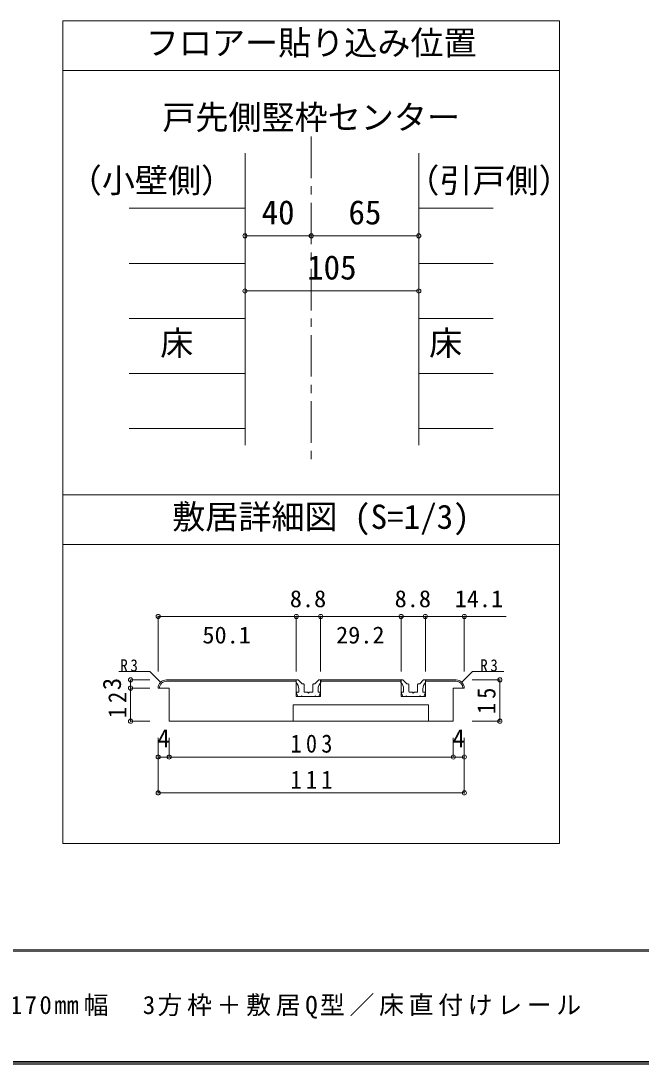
# Model space of a CAD drawing. Units: millimetres at full size, sheet at 1:5, with parts at other scales. Extents: x -973 to 977, y -718 to 696.
# Drawn here: x -394 to -19, y -701 to -70 of the extents above; entities that cross this region are included whole.
import ezdxf
from ezdxf.enums import TextEntityAlignment as Align

# ---------------------------------------------------------------- set-up
doc = ezdxf.new("R2010")
doc.units = ezdxf.units.MM
doc.header["$LTSCALE"] = 5
doc.header["$PDMODE"] = 32
doc.header["$PDSIZE"] = 2.5
doc.linetypes.add('CHAIN1', pattern=[8, 5, -1, 1, -1])
for name, color, linetype, lineweight in [('0-1_通り芯', 4, 'CHAIN1', 9), ('0-3_仕上げ', 2, 'Continuous', 9), ('0-4_枠', 3, 'Continuous', 9), ('0-A_文字', 7, 'Continuous', 9), ('0-B_寸法', 7, 'Continuous', 9), ('2-4_枠', 3, 'Continuous', 9), ('2-7_金物', 7, 'Continuous', 9), ('2-B_寸法', 4, 'Continuous', 9), ('F-1_枠', 6, 'Continuous', 9)]:
    doc.layers.add(name, color=color, linetype=linetype, lineweight=lineweight)
doc.layers.add('F-A_文字', color=7, linetype='Continuous')
doc.styles.add('ＭＳ ゴシック', font='')
doc.styles.get('ＭＳ ゴシック').set_extended_font_data('MS Gothic')

msp = doc.modelspace()

# ---------------------------------------------------------------- linework, layer by layer
at = {"layer": '0-1_通り芯'}
msp.add_line((-218.347, -140.151), (-218.347, -336.658), dxfattribs=at)
at = {"layer": '0-3_仕上げ', "color": 4}
for p, q in [((-328.347, -183.453), (-258.347, -183.453)), ((-153.347, -183.453), (-108.347, -183.453)), ((-258.347, -216.754), (-328.347, -216.754)), ((-153.347, -216.754), (-108.347, -216.754)), ((-258.347, -250.055), (-328.347, -250.055)), ((-153.347, -250.055), (-108.347, -250.055)), ((-258.347, -283.357), (-328.347, -283.357)), ((-153.347, -283.357), (-108.347, -283.357)), ((-258.347, -316.658), (-328.347, -316.658)), ((-153.347, -316.658), (-108.347, -316.658))]:
    msp.add_line(p, q, dxfattribs=at)
at = {"layer": '0-4_枠'}
for p, q in [((-258.347, -150.151), (-258.347, -326.658)), ((-153.347, -150.151), (-153.347, -326.658))]:
    msp.add_line(p, q, dxfattribs=at)
at = {"layer": '0-A_文字', "color": 3}
for p, q in [((-68.347, -70.151), (-368.347, -70.151)), ((-368.347, -70.151), (-368.347, -567.5)), ((-68.347, -100.151), (-368.347, -100.151)), ((-68.347, -356.658), (-368.347, -356.658)), ((-68.347, -386.658), (-368.347, -386.658))]:
    msp.add_line(p, q, dxfattribs=at)
msp.add_lwpolyline([(-68.347, -70.151), (-68.347, -567.5), (-368.347, -567.5)], dxfattribs=at)
at = {"layer": '0-B_寸法', "color": 4}
for p, q in [((-258.347, -200.103), (-218.347, -200.103)), ((-218.347, -200.103), (-153.347, -200.103)), ((-258.347, -233.405), (-153.347, -233.405))]:
    msp.add_line(p, q, dxfattribs=at)
at = {"layer": '0-B_寸法'}
for p in [(-258.347, -200.103), (-218.347, -200.103), (-153.347, -200.103), (-258.347, -233.405), (-153.347, -233.405)]:
    msp.add_point(p, dxfattribs=at)
at = {"layer": '2-4_枠'}
for p, q in [((-305.847, -468.526), (-289.014, -468.526)), ((-305.847, -468.526), (-227.347, -468.526)), ((-305.847, -469.36), (-289.014, -469.36)), ((-305.847, -469.36), (-227.347, -469.36)), ((-227.347, -468.526), (-227.347, -478.526)), ((-212.68, -468.526), (-212.68, -478.526)), ((-212.68, -468.526), (-164.014, -468.526)), ((-212.68, -468.526), (-164.014, -468.526)), ((-212.68, -469.36), (-164.014, -469.36)), ((-212.68, -469.36), (-164.014, -469.36)), ((-164.014, -468.526), (-164.014, -478.526)), ((-149.347, -468.526), (-149.347, -478.526)), ((-149.347, -468.526), (-130.847, -468.526)), ((-149.347, -469.36), (-130.847, -469.36)), ((-147.68, -468.526), (-130.847, -468.526)), ((-147.68, -469.36), (-130.847, -469.36)), ((-304.18, -473.526), (-310.847, -473.526)), ((-304.18, -473.526), (-310.847, -473.526)), ((-304.18, -493.526), (-304.18, -473.526)), ((-227.347, -478.526), (-212.68, -478.526)), ((-227.347, -478.526), (-212.68, -478.526)), ((-164.014, -478.526), (-149.347, -478.526)), ((-164.014, -478.526), (-149.347, -478.526)), ((-132.514, -473.526), (-125.847, -473.526)), ((-132.514, -493.526), (-132.514, -473.526)), ((-132.514, -473.526), (-125.847, -473.526)), ((-229.18, -483.526), (-147.514, -483.526)), ((-147.514, -493.526), (-147.514, -483.526)), ((-132.514, -493.526), (-304.18, -493.526)), ((-132.514, -493.526), (-304.18, -493.526))]:
    msp.add_line(p, q, dxfattribs=at)
msp.add_lwpolyline([(-229.18, -493.526), (-229.18, -483.526), (-147.514, -483.526)], dxfattribs=at)
for centre, major_axis, start_param, end_param in [((-305.847, -473.526), (5, 0), 1.5707963, 3.1415927), ((-305.847, -473.526), (5, 0), 1.5707963, 3.1415927), ((-305.847, -473.526), (4.167, 0), 1.5707963, 3.1415927), ((-305.847, -473.526), (4.167, 0), 1.5707963, 3.1415927), ((-130.847, -473.526), (5, 0), 6.2831853, 7.8539816), ((-130.847, -473.526), (5, 0), 6.2831853, 7.8539816), ((-130.847, -473.526), (4.167, 0), 6.2831853, 7.8539816), ((-130.847, -473.526), (4.167, 0), 6.2831853, 7.8539816)]:
    msp.add_ellipse(centre, major_axis=major_axis, ratio=0.999999, start_param=start_param, end_param=end_param, dxfattribs=at)
at = {"layer": '2-7_金物'}
for p, q in [((-227.514, -468.527), (-226.609, -468.527)), ((-227.514, -470.193), (-227.514, -468.527)), ((-227.514, -468.527), (-226.609, -468.527)), ((-223.91, -470.88), (-226.019, -468.771)), ((-223.91, -470.88), (-226.019, -468.771)), ((-223.556, -471.027), (-223.014, -471.027)), ((-223.556, -471.027), (-223.014, -471.027)), ((-222.68, -475.526), (-222.68, -471.36)), ((-217.347, -475.526), (-217.347, -471.36)), ((-216.471, -471.027), (-217.014, -471.027)), ((-216.471, -471.027), (-217.014, -471.027)), ((-216.117, -470.88), (-214.008, -468.771)), ((-216.117, -470.88), (-214.008, -468.771)), ((-212.514, -468.527), (-213.418, -468.527)), ((-164.18, -468.527), (-163.275, -468.527)), ((-164.18, -470.193), (-164.18, -468.527)), ((-164.18, -468.527), (-163.275, -468.527)), ((-160.577, -470.88), (-162.686, -468.771)), ((-160.577, -470.88), (-162.686, -468.771)), ((-160.223, -471.027), (-159.68, -471.027)), ((-160.223, -471.027), (-159.68, -471.027)), ((-159.347, -475.526), (-159.347, -471.36)), ((-154.014, -475.526), (-154.014, -471.36)), ((-153.137, -471.027), (-153.68, -471.027)), ((-153.137, -471.027), (-153.68, -471.027)), ((-152.784, -470.88), (-150.674, -468.771)), ((-152.784, -470.88), (-150.674, -468.771)), ((-149.18, -468.527), (-150.085, -468.527)), ((-226.347, -478.526), (-227.157, -476.483)), ((-226.347, -478.526), (-227.157, -476.483)), ((-225.847, -476.026), (-226.847, -476.026)), ((-225.847, -476.026), (-226.847, -476.026)), ((-224.514, -478.526), (-226.347, -478.526)), ((-224.514, -478.526), (-226.347, -478.526)), ((-225.847, -476.026), (-225.847, -473.92)), ((-224.514, -478.526), (-224.18, -478.193)), ((-224.514, -478.526), (-224.18, -478.193)), ((-224.18, -478.193), (-223.847, -478.526)), ((-224.18, -478.193), (-223.847, -478.526)), ((-216.18, -478.526), (-223.847, -478.526)), ((-216.18, -478.526), (-223.847, -478.526)), ((-220.014, -476.526), (-219.514, -476.026)), ((-220.014, -476.526), (-219.514, -476.026)), ((-219.514, -476.026), (-217.847, -476.026)), ((-219.514, -476.026), (-217.847, -476.026)), ((-215.847, -478.193), (-216.18, -478.526)), ((-215.847, -478.193), (-216.18, -478.526)), ((-215.514, -478.526), (-215.847, -478.193)), ((-215.514, -478.526), (-215.847, -478.193)), ((-215.514, -478.526), (-213.68, -478.526)), ((-215.514, -478.526), (-213.68, -478.526)), ((-214.18, -476.026), (-214.18, -473.92)), ((-214.18, -476.026), (-213.18, -476.026)), ((-214.18, -476.026), (-213.18, -476.026)), ((-213.68, -478.526), (-212.87, -476.483)), ((-213.68, -478.526), (-212.87, -476.483)), ((-163.014, -478.526), (-163.823, -476.483)), ((-163.014, -478.526), (-163.823, -476.483)), ((-162.514, -476.026), (-163.514, -476.026)), ((-162.514, -476.026), (-163.514, -476.026)), ((-161.18, -478.526), (-163.014, -478.526)), ((-161.18, -478.526), (-163.014, -478.526)), ((-162.514, -476.026), (-162.514, -473.92)), ((-161.18, -478.526), (-160.847, -478.193)), ((-161.18, -478.526), (-160.847, -478.193)), ((-160.847, -478.193), (-160.514, -478.526)), ((-160.847, -478.193), (-160.514, -478.526)), ((-152.847, -478.526), (-160.514, -478.526)), ((-152.847, -478.526), (-160.514, -478.526)), ((-156.68, -476.526), (-156.18, -476.026)), ((-156.68, -476.526), (-156.18, -476.026)), ((-156.18, -476.026), (-154.514, -476.026)), ((-156.18, -476.026), (-154.514, -476.026)), ((-152.514, -478.193), (-152.847, -478.526)), ((-152.514, -478.193), (-152.847, -478.526)), ((-152.18, -478.526), (-152.514, -478.193)), ((-152.18, -478.526), (-152.514, -478.193)), ((-152.18, -478.526), (-150.347, -478.526)), ((-152.18, -478.526), (-150.347, -478.526)), ((-150.847, -476.026), (-150.847, -473.92)), ((-150.847, -476.026), (-149.847, -476.026)), ((-150.847, -476.026), (-149.847, -476.026)), ((-150.347, -478.526), (-149.537, -476.483)), ((-150.347, -478.526), (-149.537, -476.483))]:
    msp.add_line(p, q, dxfattribs=at)
for points in [[(-212.514, -470.193), (-212.514, -468.527), (-213.418, -468.527)], [(-149.18, -470.193), (-149.18, -468.527), (-150.085, -468.527)], [(-222.18, -476.026), (-220.514, -476.026), (-220.014, -476.526)], [(-222.18, -476.026), (-220.514, -476.026), (-220.014, -476.526)], [(-158.847, -476.026), (-157.18, -476.026), (-156.68, -476.526)], [(-158.847, -476.026), (-157.18, -476.026), (-156.68, -476.526)]]:
    msp.add_lwpolyline(points, dxfattribs=at)
for centre, major_axis, start_param, end_param in [((-230.847, -473.92), (-5, 0), 3.1415927, 3.9826668), ((-230.847, -473.92), (-5, 0), 3.1415927, 3.9826668), ((-226.609, -469.36), (-0.833, 0), 3.9269908, 4.712389), ((-226.609, -469.36), (-0.833, 0), 3.9269908, 4.712389), ((-223.556, -470.527), (-0.5, 0), 0.7853982, 1.5707963), ((-223.556, -470.527), (-0.5, 0), 0.7853982, 1.5707963), ((-223.014, -471.36), (-0.333, 0), 3.1415927, 4.712389), ((-223.014, -471.36), (-0.333, 0), 3.1415927, 4.712389), ((-217.014, -471.36), (-0.333, 0), 4.712389, 6.2831853), ((-217.014, -471.36), (-0.333, 0), 4.712389, 6.2831853), ((-216.471, -470.527), (-0.5, 0), 1.5707963, 2.3561945), ((-216.471, -470.527), (-0.5, 0), 1.5707963, 2.3561945), ((-209.18, -473.92), (-5, 0), 5.4421111, 6.2831853), ((-209.18, -473.92), (-5, 0), 5.4421111, 6.2831853), ((-213.418, -469.36), (-0.833, 0), 4.712389, 5.4977871), ((-213.418, -469.36), (-0.833, 0), 4.712389, 5.4977871), ((-167.514, -473.92), (-5, 0), 3.1415927, 3.9826668), ((-167.514, -473.92), (-5, 0), 3.1415927, 3.9826668), ((-163.275, -469.36), (-0.833, 0), 3.9269908, 4.712389), ((-163.275, -469.36), (-0.833, 0), 3.9269908, 4.712389), ((-160.223, -470.527), (-0.5, 0), 0.7853982, 1.5707963), ((-160.223, -470.527), (-0.5, 0), 0.7853982, 1.5707963), ((-159.68, -471.36), (-0.333, 0), 3.1415927, 4.712389), ((-159.68, -471.36), (-0.333, 0), 3.1415927, 4.712389), ((-153.68, -471.36), (-0.333, 0), 4.712389, 6.2831853), ((-153.68, -471.36), (-0.333, 0), 4.712389, 6.2831853), ((-153.137, -470.527), (-0.5, 0), 1.5707963, 2.3561945), ((-153.137, -470.527), (-0.5, 0), 1.5707963, 2.3561945), ((-145.847, -473.92), (-5, 0), 5.4421111, 6.2831853), ((-145.847, -473.92), (-5, 0), 5.4421111, 6.2831853), ((-150.085, -469.36), (-0.833, 0), 4.712389, 5.4977871), ((-150.085, -469.36), (-0.833, 0), 4.712389, 5.4977871), ((-226.847, -476.36), (-0.333, 0), 4.712389, 6.6604557), ((-226.847, -476.36), (-0.333, 0), 4.712389, 6.6604557), ((-222.18, -475.526), (-0.5, 0), 6.2831853, 7.8539816), ((-222.18, -475.526), (-0.5, 0), 6.2831853, 7.8539816), ((-217.847, -475.526), (-0.5, 0), 1.5707963, 3.1415927), ((-217.847, -475.526), (-0.5, 0), 1.5707963, 3.1415927), ((-213.18, -476.36), (-0.333, 0), 2.7643223, 4.712389), ((-213.18, -476.36), (-0.333, 0), 2.7643223, 4.712389), ((-163.514, -476.36), (-0.333, 0), 4.712389, 6.6604557), ((-163.514, -476.36), (-0.333, 0), 4.712389, 6.6604557), ((-158.847, -475.526), (-0.5, 0), 6.2831853, 7.8539816), ((-158.847, -475.526), (-0.5, 0), 6.2831853, 7.8539816), ((-154.514, -475.526), (-0.5, 0), 1.5707963, 3.1415927), ((-154.514, -475.526), (-0.5, 0), 1.5707963, 3.1415927), ((-149.847, -476.36), (-0.333, 0), 2.7643223, 4.712389), ((-149.847, -476.36), (-0.333, 0), 2.7643223, 4.712389)]:
    msp.add_ellipse(centre, major_axis=major_axis, ratio=0.999999, start_param=start_param, end_param=end_param, dxfattribs=at)
at = {"layer": '2-B_寸法'}
for p, q in [((-227.347, -430.193), (-310.847, -430.193)), ((-310.847, -430.193), (-310.847, -463.526)), ((-212.68, -430.193), (-227.347, -430.193)), ((-227.347, -430.193), (-227.347, -463.526)), ((-164.014, -430.193), (-212.68, -430.193)), ((-212.68, -430.193), (-212.68, -463.526)), ((-149.347, -430.193), (-164.014, -430.193)), ((-164.014, -430.193), (-164.014, -463.526)), ((-149.347, -430.193), (-149.347, -463.526)), ((-100.586, -430.193), (-149.347, -430.193)), ((-125.847, -430.193), (-125.847, -463.526)), ((-315.847, -463.526), (-334.538, -463.526)), ((-309.383, -469.991), (-315.847, -463.526)), ((-309.383, -469.991), (-315.847, -463.526)), ((-127.311, -469.991), (-120.847, -463.526)), ((-127.311, -469.991), (-120.847, -463.526)), ((-120.847, -463.526), (-102.02, -463.526)), ((-120.847, -463.526), (-102.02, -463.526)), ((-327.514, -473.526), (-327.514, -468.526)), ((-327.514, -468.526), (-315.847, -468.526)), ((-104.322, -468.526), (-120.989, -468.526)), ((-104.322, -493.526), (-104.322, -468.526)), ((-327.514, -493.526), (-327.514, -473.526)), ((-327.514, -473.526), (-315.847, -473.526)), ((-327.514, -493.526), (-315.847, -493.526)), ((-104.322, -493.526), (-120.989, -493.526)), ((-310.847, -515.193), (-310.847, -503.526)), ((-304.18, -515.193), (-304.18, -503.526)), ((-132.514, -515.193), (-132.514, -503.526)), ((-125.847, -515.193), (-125.847, -503.526)), ((-310.847, -536.86), (-310.847, -515.193)), ((-304.18, -515.193), (-310.847, -515.193)), ((-132.514, -515.193), (-304.18, -515.193)), ((-125.847, -515.193), (-132.514, -515.193)), ((-125.847, -536.86), (-125.847, -515.193)), ((-310.847, -536.86), (-125.847, -536.86))]:
    msp.add_line(p, q, dxfattribs=at)
at = {"layer": '2-B_寸法', "color": 7}
for p in [(-310.847, -430.193), (-227.347, -430.193), (-212.68, -430.193), (-164.014, -430.193), (-149.347, -430.193), (-125.847, -430.193), (-327.514, -468.526), (-327.514, -473.526), (-104.322, -468.526), (-327.514, -493.526), (-104.322, -493.526), (-310.847, -515.193), (-304.18, -515.193), (-132.514, -515.193), (-125.847, -515.193), (-310.847, -536.86), (-125.847, -536.86)]:
    msp.add_point(p, dxfattribs=at)
at = {"layer": 'F-1_枠'}
for p, q in [((976.653, -631.667), (-973.347, -631.667)), ((976.653, -632.5), (-973.347, -632.5)), ((976.653, -699.167), (-973.347, -699.167)), ((976.653, -700), (-973.347, -700)), ((976.653, -700.833), (-973.347, -700.833))]:
    msp.add_line(p, q, dxfattribs=at)

# ---------------------------------------------------------------- texts
at = {"layer": '0-A_文字', "style": 'ＭＳ ゴシック'}
for s, p in [('フロアー貼り込み位置', (-318.347, -95.151)), ('戸先側竪枠センター', (-308.347, -140.151)), ('（小壁側）', (-364.878, -178.348)), ('（引戸側）', (-160.874, -178.348)), ('床', (-309.597, -276.706)), ('床', (-147.097, -276.706)), ('敷居詳細図 (S=1/3)', (-302.356, -381.658))]:
    msp.add_text(s, height=14.66, dxfattribs=at).set_placement(p, align=Align.BOTTOM_LEFT)
at = {"layer": '0-B_寸法', "style": 'ＭＳ ゴシック'}
for s, p in [('40', (-248.347, -197.603)), ('65', (-195.847, -197.603)), ('105', (-220.847, -230.905))]:
    msp.add_text(s, height=14.66, dxfattribs=at).set_placement(p, align=Align.BOTTOM_LEFT)
at = {"layer": '2-B_寸法', "color": 7, "style": 'ＭＳ ゴシック', "width": 1.05}
for s, p in [('8.8', (-231.264, -427.693)), ('8.8', (-167.93, -427.693)), ('14.1', (-131.659, -427.693)), ('50.1', (-284.097, -449.614)), ('29.2', (-203.347, -449.614))]:
    msp.add_text(s, height=10.26, dxfattribs=at).set_placement(p, align=Align.BOTTOM_LEFT)
at = {"layer": '2-B_寸法', "color": 7, "style": 'ＭＳ ゴシック'}
msp.add_text('3', height=11, rotation=90, dxfattribs=at).set_placement((-330.014, -474.776), align=Align.BOTTOM_LEFT)
for p in [(-311.264, -512.693), (-132.93, -512.693)]:
    msp.add_text('4', height=11, dxfattribs=at).set_placement(p, align=Align.BOTTOM_LEFT)
at = {"layer": '2-B_寸法', "color": 7, "attachment_point": 7, "style": 'ＭＳ ゴシック'}
for s, insert, char_height in [('\\T1.36;\\W0.9;R3', (-333.705, -463.526), 7.331), ('\\T1.36;\\W0.9;R3', (-116.187, -463.526), 7.331), ('\\T1.36;\\W0.9;R3', (-116.187, -463.526), 7.331), ('\\T1.38;\\W0.9;103', (-230.847, -512.693), 11), ('\\T1.38;\\W0.9;111', (-230.847, -534.36), 11)]:
    msp.add_mtext(s, dxfattribs=dict(at, insert=insert, char_height=char_height))
at = {"layer": '2-B_寸法', "color": 7, "char_height": 11, "attachment_point": 7, "rotation": 90, "style": 'ＭＳ ゴシック'}
for s, insert in [('\\T1.36;\\W0.9;12', (-330.014, -491.651)), ('\\T1.36;\\W0.9;15', (-106.822, -489.151))]:
    msp.add_mtext(s, dxfattribs=dict(at, insert=insert))
at = {"layer": 'F-A_文字', "insert": (-846.68, -673.333), "char_height": 11, "attachment_point": 7, "style": 'ＭＳ ゴシック'}
msp.add_mtext('\\T1.19;ドレタス\u3000H20\\~２枚引き込み戸（レールタイプ）固定枠170㎜幅\u30003方枠＋敷居Q型／床直付けレール', dxfattribs=at)

doc.saveas('drawing.dxf')
